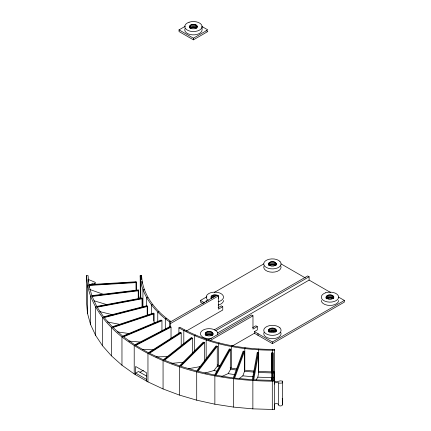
<?xml version="1.0" encoding="UTF-8"?>
<svg xmlns="http://www.w3.org/2000/svg" width="431" height="431" viewBox="0 0 431 431"><rect width="100%" height="100%" fill="white"/><g stroke="black" fill="none" stroke-linecap="round" stroke-linejoin="round"><path stroke-width="0.65" d="M89.028 287.337L89.028 285.446L136.223 282.591L136.223 290.569M135.646 374.787L135.646 366.479L146.524 372.756L146.524 381.063M272.995 380.212L273.012 352.967L271.589 352.967L271.578 380.357L253.719 379.819L258.697 352.58L257.28 352.493L252.313 379.733L234.647 378.116L244.528 351.324L243.138 351.152L233.263 377.944L215.985 375.272L230.666 349.223L229.314 348.97L214.643 375.018L197.948 371.317L217.262 346.298L215.958 345.964L196.655 370.989L180.718 366.296L204.456 342.58L203.222 342.171L179.49 365.892L164.497 360.268L192.398 338.109L191.245 337.629L163.349 359.783L149.449 353.285L181.214 332.937L180.158 332.387L148.399 352.741L135.754 345.441L171.026 327.118L171.032 338.416M272.3 352.989L272.295 409.45L274.331 409.391L274.331 404.752A2.036 1.174 0 0 1 276.368 403.578A2.036 1.174 0 0 1 278.399 404.752A2.036 1.174 0 0 0 280.436 405.927A2.036 1.174 0 0 0 282.472 404.752L282.472 398.874A2.036 1.174 0 0 0 282.203 398.287M274.342 381.629L274.331 349.401L272.306 349.46L272.3 352.903M273.012 352.967L272.985 380.357L274.321 380.32L274.331 409.391M282.472 404.752L282.467 381.133L280.436 380.837L278.329 381.311C271.53 383.94 275.161 375.794 274.337 371.824L272.812 371.867M274.331 349.401L274.331 350.22C241.468 350.301 207.699 344.299 178.903 327.84L179.91 327.258C207.801 343.254 240.45 349.137 272.306 349.46M271.584 380.212L271.589 377.594L257.846 377.173L256.122 379.856M274.321 384.107L274.326 383.003L275.344 382.69L277.801 382.69L279.902 383.213L282.192 383.008L282.467 381.133M257.986 352.558L252.868 380.611L252.868 408.863L272.295 409.45M258.627 349.045L258.476 371.463L271.649 371.861M257.846 377.173L258.697 372.519L258.697 352.58M189.521 26.555C190.437 23.473 196.396 23.473 197.312 26.555C196.396 29.637 190.437 29.637 189.521 26.555L189.521 27.665M218.221 298.247C220.715 293.743 208.981 293.743 211.476 298.247M205.199 334.79C204.429 330.238 213.76 330.238 212.989 334.79M212.989 333.68C212.074 336.756 206.11 336.756 205.199 333.68M268.518 265C267.743 260.448 277.074 260.448 276.303 265M276.303 263.891C275.393 266.972 269.429 266.972 268.518 263.891M268.518 331.466C267.743 326.913 277.074 326.913 276.303 331.466M276.303 330.356C275.393 333.438 269.429 333.438 268.518 330.356M326.078 297.121C326.989 294.039 332.953 294.039 333.863 297.121C332.953 300.202 326.989 300.202 326.078 297.121L326.078 298.236M243.822 351.26L233.656 378.854L233.656 407.106L252.868 408.863M245.099 347.806L244.803 348.614L244.803 370.213L253.918 371.048M239.253 378.493L242.842 375.848L244.533 371.263L244.528 351.324M229.976 349.121L214.864 375.951L214.87 404.197L233.656 407.106M231.867 345.764L231.425 346.546L231.431 368.144L236.527 368.931M221.459 376.613L228.155 373.618L230.671 369.162L230.666 349.223M216.594 346.152L196.708 371.926L196.714 400.173L214.87 404.197M219.083 342.931L218.501 343.679L218.506 365.278L220.446 365.709M204.984 373.084L213.959 370.52L217.262 366.242L217.262 346.298M203.82 342.397L179.388 366.829L179.393 395.076L196.714 400.173M206.88 339.337L206.169 340.048L206.169 359.007M191.8 337.888L163.063 360.709L163.069 388.956L179.393 395.076M195.394 335.032L194.559 335.695L194.559 351.351M196.789 28.214C194.925 26.7 191.908 26.7 190.044 28.214L190.044 25.429M275.167 262.301L275.167 265.081C273.265 264.128 270.716 264.155 269.036 265.55L269.036 262.765M211.847 332.085L211.847 334.871C209.951 333.917 207.397 333.939 205.722 335.334L205.722 332.554M269.036 332.015C270.716 330.615 273.265 330.593 275.167 331.547L275.167 328.767M333.346 296L333.346 298.78C331.482 297.266 328.465 297.266 326.601 298.78L326.601 296M180.659 332.678L147.957 353.646L147.962 381.893L163.069 388.956M184.754 330.054L183.8 330.669L183.8 344.321M232.314 346.023L254.425 333.26L254.425 331.601L257.302 329.93L257.302 326.617L255.863 325.788L252.625 327.657M206.083 30.542L207.807 31.538L193.417 39.846L179.027 31.538L179.027 29.879L185.357 26.221M179.027 29.879L193.417 38.187L207.807 29.879L202.053 26.555M203.362 303.78L200.458 302.109L200.458 300.445L206.853 296.754M214.412 292.39L263.777 263.891M169.652 327.226L169.652 321.909L170.665 321.327C155.532 310.859 142.3 294.675 141.621 275.565L140.199 275.565L140.317 298.435M170.708 321.774L217.008 295.046L218.447 295.876L218.447 309.167L222.762 306.678L222.762 310.002L186.133 331.148M170.412 323.611L218.447 295.876M218.086 307.712L221.324 305.843L222.762 306.678M139.967 372.292L143.458 370.277M214.406 329.78L307.664 275.937L309.108 276.767L309.108 280.091L217.596 332.926M215.845 330.609L309.108 276.767M208.141 340.043L251.542 314.986L252.981 315.815L252.981 329.106L257.302 326.617M210.156 340.538L252.981 315.815M254.425 331.601L272.408 341.988L344.364 300.445L344.364 302.109L272.408 343.647L254.425 333.26M171.026 327.118L170.525 326.827L134.208 345.705L134.213 373.957L147.962 381.893M161.954 330.685L161.954 320.712L161.506 320.395L121.962 336.977C103.176 321.968 87.191 300.461 86.636 275.571L88.064 275.571L88.883 284.632L136.072 281.772L136.223 282.591M166.452 318.32L165.299 318.805C152.073 308.208 140.716 293.107 140.199 275.565M161.954 320.712L123.557 336.81L134.811 344.832L170.078 326.504L170.525 326.827M158.996 311.688L157.762 312.098L157.762 321.801M154.088 323.105L154.088 313.8L112.987 327.49L122.727 336.148L161.113 320.05L161.506 320.395M152.779 304.642L151.475 304.976L151.48 314.021M147.515 315.088L147.515 306.446L104.162 317.582L112.281 326.779L153.377 313.084L154.088 313.8M147.871 297.261L146.518 297.514L146.518 305.897M142.316 307.378L142.311 298.737L97.18 307.195L103.585 316.833L146.939 305.692L147.515 306.446M188.584 368.683L200.399 366.576M138.534 298.731L138.238 289.95L91.825 295.644L89.028 285.446M144.331 289.627L142.936 289.794L142.941 306.77M138.534 290.758L92.121 296.442L96.743 306.419L141.874 297.956L142.311 298.737M171.759 363.355L183.66 362.218M136.11 282.186L87.504 285.139L87.509 313.385L90.548 324.473L95.58 335.318L102.546 345.802L111.381 355.812L121.968 365.224L134.213 373.957M273.017 372.907L274.337 372.869M273.006 377.594L274.337 377.551M274.321 381.139L272.29 381.203C219.648 380.627 164.642 369.394 121.962 336.977L121.968 365.224M156.027 356.895L167.88 356.572M138.2 297.169L140.204 297.169M258.697 372.519L271.589 372.907L271.589 352.967M142.397 349.444L153.032 349.794M128.858 341.061L140.134 342.058M244.533 371.263L254.096 372.142M242.842 375.848L253.196 376.796M117.571 331.918L129.365 333.583M230.671 369.162L236.576 370.078M228.155 373.618L234.803 374.647M107.427 321.995L119.845 324.387M230.138 367.858L231.431 368.144M217.262 366.242L219.799 366.803M213.959 370.52L217.17 371.231M99.76 311.608L113.31 314.921M217.272 364.917L218.506 365.278M94.039 300.8L106.866 304.615M89.659 289.454L104.173 294.567M88.064 279.358L94.578 282.03C97.837 284.358 93.123 282.671 91.868 283.447L92.153 284.772M281.082 263.912L305.353 277.925M309.108 280.091L330.491 292.439M338.583 297.11L344.364 300.445M200.458 300.445L204.52 302.788M146.54 376.091L138.529 371.463L135.652 373.122L146.524 379.404M169.652 321.909L165.299 318.805L165.299 329.165M88.123 280.005L88.242 281.298M87.509 313.385L86.642 303.817L86.636 275.571M278.394 382.917L278.399 404.752M178.903 327.84L178.908 333.168M153.705 321.03L153.7 313.456L111.376 327.565L111.381 355.812M147.203 314.991L147.192 306.08L102.54 317.55L102.546 345.802M142.068 307.265L142.058 298.354L95.574 307.071L95.58 335.318M140.775 298.214L140.77 281.901L142.187 281.815L142.187 283.162M138.362 298.602L138.351 290.359L90.542 296.221L90.548 324.473M138.238 289.95L138.238 298.591M136.072 281.772L136.121 290.429M94.524 283.372L94.524 284.697M333.734 296.539L333.734 298.209M332.727 295.531L332.727 298.317M331.918 295.176L331.918 297.956M330.981 294.949L330.981 297.735M329.974 294.874L329.974 297.659M328.961 294.949L328.961 297.735M328.023 295.176L328.023 297.956M327.215 295.531L327.215 298.317M326.208 296.539L326.208 298.209M276.174 263.309L276.174 264.979M276.174 329.774L276.174 331.444M275.781 262.765L275.781 265.55M275.781 329.23L275.781 331.455M274.358 261.94L274.358 264.726M274.358 328.406L274.358 331.191M274.337 373.688L274.337 374.517M273.416 261.719L273.416 264.499M273.416 328.185L273.416 330.965M272.408 261.644L272.408 264.424M272.408 328.104L272.408 330.889M272.408 341.988L272.408 343.647M271.401 261.719L271.401 264.499M271.401 328.185L271.401 330.965M270.463 261.94L270.463 264.726M270.463 328.406L270.463 331.191M269.655 262.301L269.655 265.081M269.655 328.767L269.655 331.547M269.036 329.23L269.036 331.455M268.648 263.309L268.648 264.979M268.648 329.774L268.648 331.444M258.018 333.68L258.018 335.34M257.28 352.493L257.28 353.819M215.856 294.949L215.856 296.065M214.848 294.874L214.848 296.544M213.841 294.949L213.841 297.174M212.903 295.176L212.903 297.401M212.855 333.098L212.855 334.763M212.467 332.554L212.467 335.334M212.095 295.531L212.095 297.756M211.476 296L211.476 298.225M211.088 296.539L211.088 298.209M211.039 331.73L211.039 334.515M210.102 331.504L210.102 334.289M209.094 331.428L209.094 334.214M208.087 331.504L208.087 334.289M207.144 331.73L207.144 334.515M206.341 332.085L206.341 334.871M205.334 333.098L205.334 334.763M204.456 342.58L204.461 361.194M202.085 26.555L202.085 29.879A8.668 5.005 0 0 1 192.285 34.836A8.668 5.005 0 0 1 185.044 28.581M197.177 25.973L197.177 27.643M196.789 25.429L196.789 27.654M196.17 24.966L196.17 27.746M195.362 24.605L195.362 27.39M194.424 24.384L194.424 27.164M193.417 24.303L193.417 27.088M193.417 38.187L193.417 39.846M192.409 24.384L192.409 27.164M192.398 338.109L192.398 353.398M191.472 24.605L191.472 27.39M190.664 24.966L190.664 27.746M189.656 25.973L189.656 27.643M181.214 332.937L181.214 346.233M170.665 321.327L170.665 327.307M141.621 275.565L141.627 279.6M338.637 300.445A8.668 5.005 0 0 1 329.974 305.45A8.668 5.005 0 0 1 321.305 300.445M269.106 265.566A6.616 3.82 0 0 1 275.716 265.566M326.666 298.802A6.616 3.82 0 0 1 332.77 298.645M269.106 332.032A6.616 3.82 0 0 1 275.716 332.032M280.78 332.382A8.668 5.005 0 0 1 272.408 338.68A8.668 5.005 0 0 1 264.041 332.382M280.78 265.916A8.668 5.005 0 0 1 272.408 272.214A8.668 5.005 0 0 1 264.041 265.916M217.466 334.973A8.668 5.005 0 0 0 216.599 331.175L213.426 329.343A8.668 5.005 0 0 0 204.763 329.343L202.963 330.141A8.668 5.005 0 0 0 201.589 336.18A8.668 5.005 0 0 0 211.335 338.513M205.786 335.356A6.616 3.82 0 0 1 212.402 335.356M223.517 300.445A8.668 5.005 0 0 1 218.167 305.067M206.476 301.738A8.668 5.005 0 0 1 206.185 300.445M218.167 301.743A8.668 5.005 0 0 0 219.185 301.458L220.979 300.66A8.668 5.005 0 0 0 221.723 294.077A8.668 5.005 0 0 0 210.517 292.789L208.723 293.586A8.668 5.005 0 0 0 208.211 300.337M190.109 28.23A6.616 3.82 0 0 1 196.213 28.08M189.085 22.218L187.291 23.015A8.668 5.005 0 0 0 186.542 29.599A8.668 5.005 0 0 0 197.748 30.887L199.548 30.089A8.668 5.005 0 0 0 200.291 23.506A8.668 5.005 0 0 0 189.085 22.218M325.637 292.789L323.843 293.586A8.668 5.005 0 0 0 323.094 300.17A8.668 5.005 0 0 0 334.305 301.458L336.099 300.66A8.668 5.005 0 0 0 336.848 294.077A8.668 5.005 0 0 0 325.637 292.789M279.918 261.385L278.539 260.351A8.668 5.005 0 0 0 267.134 259.92A8.668 5.005 0 0 0 264.903 266.39L266.283 267.43A8.668 5.005 0 0 0 277.688 267.861A8.668 5.005 0 0 0 279.918 261.385M279.918 327.851L278.539 326.817A8.668 5.005 0 0 0 267.134 326.386A8.668 5.005 0 0 0 264.903 332.856L266.283 333.89A8.668 5.005 0 0 0 277.688 334.327A8.668 5.005 0 0 0 279.918 327.851"/></g></svg>
